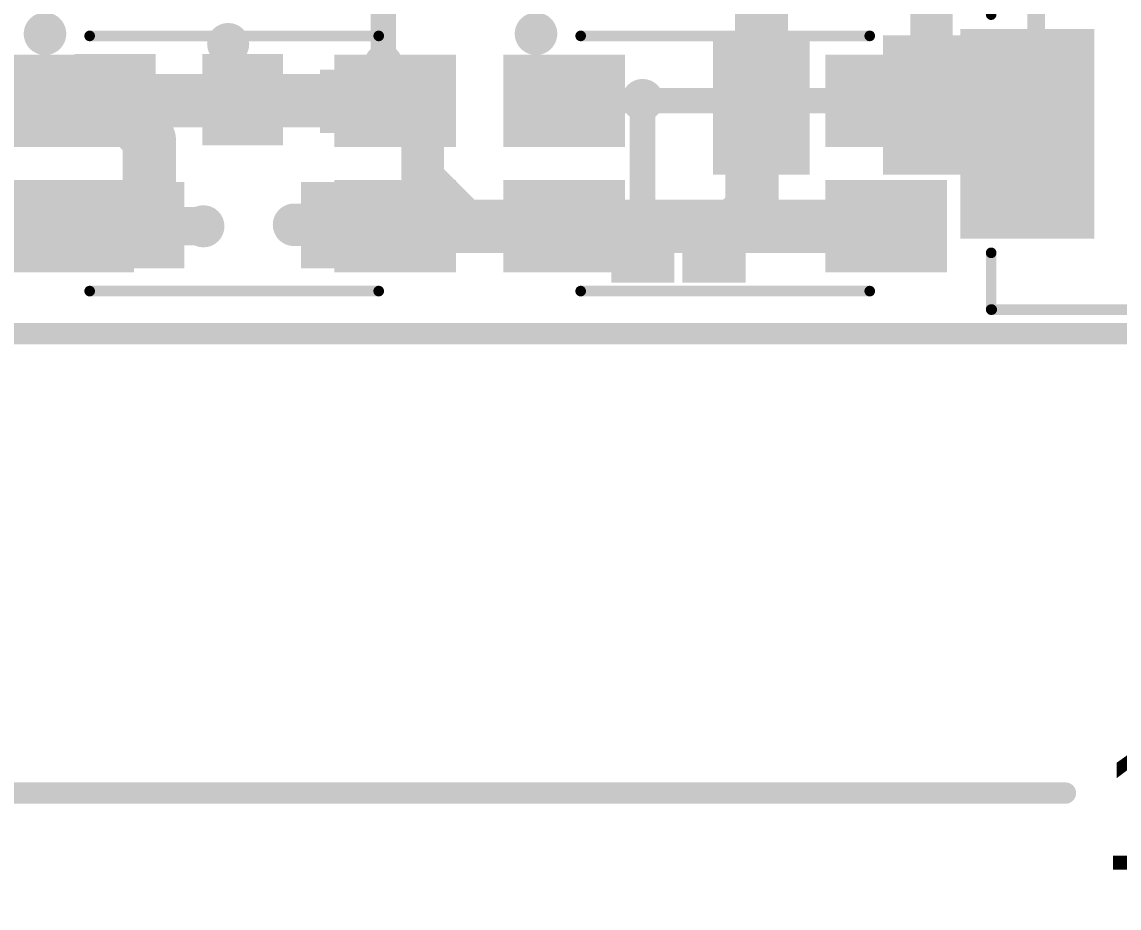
# Model space of a CAD drawing. Header units: millimetres. Extents: x -0.39 to 4.37, y -0.38 to 3.54.
# Drawn here: x 1.289 to 1.805, y -0.377 to 0.039 of the extents above; entities that cross this region are included whole.
import ezdxf

# ---------------------------------------------------------------- set-up
doc = ezdxf.new("R2010")
doc.units = ezdxf.units.MM
doc.header["$MEASUREMENT"] = 0
for name, color, linetype in [('BottomLayer', 5, 'Continuous'), ('BottomPaste', 16, 'Continuous'), ('BottomSolder', 6, 'Continuous'), ('Mechanical1', 6, 'Continuous'), ('Mechanical2', 216, 'Continuous'), ('TopLayer', 1, 'Continuous'), ('TopOverlay', 2, 'Continuous'), ('TopPaste', 8, 'Continuous'), ('TopSolder', 216, 'Continuous'), ('ViaHoleLayer', 16, 'Continuous')]:
    doc.layers.add(name, color=color, linetype=linetype)
doc.styles.add('Arial', font='', dxfattribs={"height": 0.2})
doc.styles.get('Arial').set_extended_font_data('Arial')

# ---------------------------------------------------------------- blocks, each defined once
blk = doc.blocks.new('PSPMAA0412_1R0M_ANP_7')
at = {"layer": 'TopLayer'}
for points in [[(-0.09744095, 0.0452756), (-0.04232285, 0.0452756), (-0.04232285, -0.0452756), (-0.09744095, -0.0452756)], [(0.04232285, 0.0452756), (0.09744095, 0.0452756), (0.09744095, -0.0452756), (0.04232285, -0.0452756)]]:
    blk.add_hatch(color=1, dxfattribs=at).paths.add_polyline_path(points)
at = {"layer": 'TopPaste'}
for points in [[(-0.09744095, 0.0452756), (-0.04232285, 0.0452756), (-0.04232285, -0.0452756), (-0.09744095, -0.0452756)], [(0.04232285, 0.0452756), (0.09744095, 0.0452756), (0.09744095, -0.0452756), (0.04232285, -0.0452756)]]:
    blk.add_hatch(color=8, dxfattribs=at).paths.add_polyline_path(points)
at = {"layer": 'TopSolder'}
for points in [[(-0.10144095, 0.0492756), (-0.03832285, 0.0492756), (-0.03832285, -0.0492756), (-0.10144095, -0.0492756)], [(0.03832285, 0.0492756), (0.10144095, 0.0492756), (0.10144095, -0.0492756), (0.03832285, -0.0492756)]]:
    blk.add_hatch(color=216, dxfattribs=at).paths.add_polyline_path(points)
at = {"layer": 'TopOverlay', "const_width": 0.005}
for points in [[(-0.0868819, 0.0826772), (-0.0868819, 0.056)], [(0, 0.0826772), (-0.0866142, 0.0826772)], [(0.0866142, 0.0826772), (0, 0.0826772)], [(0.0868819, 0.0826772), (0.0868819, 0.056)], [(-0.0868819, -0.056), (-0.0868819, -0.0826772)], [(0.0868819, -0.056), (0.0868819, -0.0826772)], [(0, -0.0826772), (-0.0866142, -0.0826772)], [(0.0866142, -0.0826772), (0, -0.0826772)]]:
    blk.add_lwpolyline(points, dxfattribs=at)
at = {"layer": 'TopOverlay', "const_width": 0.0025}
for points in [[(-0.0881319, 0.0826772, 1), (-0.0856319, 0.0826772, 1)], [(-0.0878642, 0.0826772, 1), (-0.0853642, 0.0826772, 1)], [(-0.00125, 0.0826772, 1), (0.00125, 0.0826772, 1)], [(-0.00125, 0.0826772, 1), (0.00125, 0.0826772, 1)], [(0.0853642, 0.0826772, 1), (0.0878642, 0.0826772, 1)], [(0.0856319, 0.0826772, 1), (0.0881319, 0.0826772, 1)], [(-0.0881319, 0.056, 1), (-0.0856319, 0.056, 1)], [(0.0856319, 0.056, 1), (0.0881319, 0.056, 1)], [(-0.0881319, -0.056, 1), (-0.0856319, -0.056, 1)], [(0.0856319, -0.056, 1), (0.0881319, -0.056, 1)], [(-0.0881319, -0.0826772, 1), (-0.0856319, -0.0826772, 1)], [(-0.0878642, -0.0826772, 1), (-0.0853642, -0.0826772, 1)], [(-0.00125, -0.0826772, 1), (0.00125, -0.0826772, 1)], [(-0.00125, -0.0826772, 1), (0.00125, -0.0826772, 1)], [(0.0853642, -0.0826772, 1), (0.0878642, -0.0826772, 1)], [(0.0856319, -0.0826772, 1), (0.0881319, -0.0826772, 1)]]:
    blk.add_lwpolyline(points, format="xyb", close=True, dxfattribs=at)
blk = doc.blocks.new('TS_1185EC_C_D_B_94')
at = {"layer": 'TopLayer'}
for points in [[(-0.1003937, 0.04724415), (-0.0511811, 0.04724415), (-0.0511811, 0.01181105), (-0.1003937, 0.01181105)], [(0.0511811, 0.04724415), (0.1003937, 0.04724415), (0.1003937, 0.01181105), (0.0511811, 0.01181105)], [(-0.1003937, -0.01181095), (-0.0511811, -0.01181095), (-0.0511811, -0.04724405), (-0.1003937, -0.04724405)], [(0.0511811, -0.01181095), (0.1003937, -0.01181095), (0.1003937, -0.04724405), (0.0511811, -0.04724405)]]:
    blk.add_hatch(color=1, dxfattribs=at).paths.add_polyline_path(points)
at = {"layer": 'TopPaste'}
for points in [[(-0.1003937, 0.04724415), (-0.0511811, 0.04724415), (-0.0511811, 0.01181105), (-0.1003937, 0.01181105)], [(0.0511811, 0.04724415), (0.1003937, 0.04724415), (0.1003937, 0.01181105), (0.0511811, 0.01181105)], [(-0.1003937, -0.01181095), (-0.0511811, -0.01181095), (-0.0511811, -0.04724405), (-0.1003937, -0.04724405)], [(0.0511811, -0.01181095), (0.1003937, -0.01181095), (0.1003937, -0.04724405), (0.0511811, -0.04724405)]]:
    blk.add_hatch(color=8, dxfattribs=at).paths.add_polyline_path(points)
at = {"layer": 'TopSolder'}
for points in [[(-0.1043937, 0.05124415), (-0.0471811, 0.05124415), (-0.0471811, 0.00781105), (-0.1043937, 0.00781105)], [(0.0471811, 0.05124415), (0.1043937, 0.05124415), (0.1043937, 0.00781105), (0.0471811, 0.00781105)], [(-0.1043937, -0.00781095), (-0.0471811, -0.00781095), (-0.0471811, -0.05124405), (-0.1043937, -0.05124405)], [(0.0471811, -0.00781095), (0.1043937, -0.00781095), (0.1043937, -0.05124405), (0.0471811, -0.05124405)]]:
    blk.add_hatch(color=216, dxfattribs=at).paths.add_polyline_path(points)
at = {"layer": 'TopOverlay'}
for points, const_width in [([(-0.084, 0.061, 1), (-0.094, 0.061, 1)], 0.01), ([(-0.0965, 0.061, 1), (-0.0915, 0.061, 1)], 0.005), ([(-0.0865, 0.061, 1), (-0.0815, 0.061, 1)], 0.005), ([(-0.06925, 0.06, 1), (-0.06675, 0.06, 1)], 0.0025), ([(0.06675, 0.06, 1), (0.06925, 0.06, 1)], 0.0025), ([(-0.06925, -0.0599999, 1), (-0.06675, -0.0599999, 1)], 0.0025), ([(0.06675, -0.0599999, 1), (0.06925, -0.0599999, 1)], 0.0025)]:
    blk.add_lwpolyline(points, format="xyb", close=True, dxfattribs=dict(at, const_width=const_width))
at = {"layer": 'TopOverlay', "const_width": 0.005}
for points in [[(-0.068, 0.06), (0.068, 0.06)], [(-0.068, -0.0599999), (0.068, -0.0599999)]]:
    blk.add_lwpolyline(points, dxfattribs=at)
blk = doc.blocks.new('RES0603_B_161')
at = {"layer": 'BottomLayer'}
for points in [[(-0.045, -0.0175), (-0.045, 0.0175), (-0.015, 0.0175), (-0.015, -0.0175)], [(0.015, -0.0175), (0.015, 0.0175), (0.045, 0.0175), (0.045, -0.0175)]]:
    blk.add_hatch(color=5, dxfattribs=at).paths.add_polyline_path(points)
at = {"layer": 'BottomPaste'}
for points in [[(-0.045, -0.0175), (-0.045, 0.0175), (-0.015, 0.0175), (-0.015, -0.0175)], [(0.015, -0.0175), (0.015, 0.0175), (0.045, 0.0175), (0.045, -0.0175)]]:
    blk.add_hatch(color=16, dxfattribs=at).paths.add_polyline_path(points)
at = {"layer": 'BottomSolder'}
for points in [[(-0.049, -0.0215), (-0.049, 0.0215), (-0.011, 0.0215), (-0.011, -0.0215)], [(0.011, -0.0215), (0.011, 0.0215), (0.049, 0.0215), (0.049, -0.0215)]]:
    blk.add_hatch(color=6, dxfattribs=at).paths.add_polyline_path(points)
blk = doc.blocks.new('RES0603_B_162')
at = {"layer": 'BottomLayer'}
for points in [[(-0.045, -0.0175), (-0.045, 0.0175), (-0.015, 0.0175), (-0.015, -0.0175)], [(0.015, -0.0175), (0.015, 0.0175), (0.045, 0.0175), (0.045, -0.0175)]]:
    blk.add_hatch(color=5, dxfattribs=at).paths.add_polyline_path(points)
at = {"layer": 'BottomPaste'}
for points in [[(-0.045, -0.0175), (-0.045, 0.0175), (-0.015, 0.0175), (-0.015, -0.0175)], [(0.015, -0.0175), (0.015, 0.0175), (0.045, 0.0175), (0.045, -0.0175)]]:
    blk.add_hatch(color=16, dxfattribs=at).paths.add_polyline_path(points)
at = {"layer": 'BottomSolder'}
for points in [[(-0.049, -0.0215), (-0.049, 0.0215), (-0.011, 0.0215), (-0.011, -0.0215)], [(0.011, -0.0215), (0.011, 0.0215), (0.049, 0.0215), (0.049, -0.0215)]]:
    blk.add_hatch(color=6, dxfattribs=at).paths.add_polyline_path(points)
blk = doc.blocks.new('DFN1006_2L_B_267')
at = {"layer": 'BottomLayer'}
for points in [[(-0.02755905, 0.01299215), (-0.00590555, 0.01299215), (-0.00590555, -0.01299215), (-0.02755905, -0.01299215)], [(0.00590555, 0.01299215), (0.02755905, 0.01299215), (0.02755905, -0.01299215), (0.00590555, -0.01299215)]]:
    blk.add_hatch(color=5, dxfattribs=at).paths.add_polyline_path(points)
at = {"layer": 'BottomPaste'}
for points in [[(-0.02755905, 0.01299215), (-0.00590555, 0.01299215), (-0.00590555, -0.01299215), (-0.02755905, -0.01299215)], [(0.00590555, 0.01299215), (0.02755905, 0.01299215), (0.02755905, -0.01299215), (0.00590555, -0.01299215)]]:
    blk.add_hatch(color=16, dxfattribs=at).paths.add_polyline_path(points)
at = {"layer": 'BottomSolder'}
for points in [[(-0.03155905, 0.01699215), (-0.00190555, 0.01699215), (-0.00190555, -0.01699215), (-0.03155905, -0.01699215)], [(0.00190555, 0.01699215), (0.03155905, 0.01699215), (0.03155905, -0.01699215), (0.00190555, -0.01699215)]]:
    blk.add_hatch(color=6, dxfattribs=at).paths.add_polyline_path(points)
blk = doc.blocks.new('TS_1185EC_C_D_B_373')
at = {"layer": 'TopLayer'}
for points in [[(-0.1003929, 0.04724505), (-0.0511803, 0.04724505), (-0.0511803, 0.01181195), (-0.1003929, 0.01181195)], [(0.0511811, 0.04724505), (0.1003937, 0.04724505), (0.1003937, 0.01181195), (0.0511811, 0.01181195)], [(-0.1003929, -0.01181095), (-0.0511803, -0.01181095), (-0.0511803, -0.04724405), (-0.1003929, -0.04724405)], [(0.0511811, -0.01181095), (0.1003937, -0.01181095), (0.1003937, -0.04724405), (0.0511811, -0.04724405)]]:
    blk.add_hatch(color=1, dxfattribs=at).paths.add_polyline_path(points)
at = {"layer": 'TopPaste'}
for points in [[(-0.1003929, 0.04724505), (-0.0511803, 0.04724505), (-0.0511803, 0.01181195), (-0.1003929, 0.01181195)], [(0.0511811, 0.04724505), (0.1003937, 0.04724505), (0.1003937, 0.01181195), (0.0511811, 0.01181195)], [(-0.1003929, -0.01181095), (-0.0511803, -0.01181095), (-0.0511803, -0.04724405), (-0.1003929, -0.04724405)], [(0.0511811, -0.01181095), (0.1003937, -0.01181095), (0.1003937, -0.04724405), (0.0511811, -0.04724405)]]:
    blk.add_hatch(color=8, dxfattribs=at).paths.add_polyline_path(points)
at = {"layer": 'TopSolder'}
for points in [[(-0.1043929, 0.05124505), (-0.0471803, 0.05124505), (-0.0471803, 0.00781195), (-0.1043929, 0.00781195)], [(0.0471811, 0.05124505), (0.1043937, 0.05124505), (0.1043937, 0.00781195), (0.0471811, 0.00781195)], [(-0.1043929, -0.00781095), (-0.0471803, -0.00781095), (-0.0471803, -0.05124405), (-0.1043929, -0.05124405)], [(0.0471811, -0.00781095), (0.1043937, -0.00781095), (0.1043937, -0.05124405), (0.0471811, -0.05124405)]]:
    blk.add_hatch(color=216, dxfattribs=at).paths.add_polyline_path(points)
at = {"layer": 'TopOverlay'}
for points, const_width in [([(-0.084, 0.061, 1), (-0.094, 0.061, 1)], 0.01), ([(-0.0965, 0.061, 1), (-0.0915, 0.061, 1)], 0.005), ([(-0.0865, 0.061, 1), (-0.0815, 0.061, 1)], 0.005), ([(-0.0692506, 0.0600005, 1), (-0.0667506, 0.0600005, 1)], 0.0025), ([(0.0667494, 0.0600005, 1), (0.0692494, 0.0600005, 1)], 0.0025), ([(-0.0692506, -0.0599995, 1), (-0.0667506, -0.0599995, 1)], 0.0025), ([(0.0667494, -0.0599995, 1), (0.0692494, -0.0599995, 1)], 0.0025)]:
    blk.add_lwpolyline(points, format="xyb", close=True, dxfattribs=dict(at, const_width=const_width))
at = {"layer": 'TopOverlay', "const_width": 0.005}
for points in [[(-0.0680006, 0.0600005), (0.0679994, 0.0600005)], [(-0.0680006, -0.0599995), (0.0679994, -0.0599995)]]:
    blk.add_lwpolyline(points, dxfattribs=at)
blk = doc.blocks.new('SOD_323_B_426')
at = {"layer": 'BottomLayer'}
for points in [[(-0.05629915, 0.0163386), (-0.03149605, 0.0163386), (-0.03149605, -0.0163386), (-0.05629915, -0.0163386)], [(0.03149615, 0.0163386), (0.05629925, 0.0163386), (0.05629925, -0.0163386), (0.03149615, -0.0163386)]]:
    blk.add_hatch(color=5, dxfattribs=at).paths.add_polyline_path(points)
at = {"layer": 'BottomPaste'}
for points in [[(-0.05629915, 0.0163386), (-0.03149605, 0.0163386), (-0.03149605, -0.0163386), (-0.05629915, -0.0163386)], [(0.03149615, 0.0163386), (0.05629925, 0.0163386), (0.05629925, -0.0163386), (0.03149615, -0.0163386)]]:
    blk.add_hatch(color=16, dxfattribs=at).paths.add_polyline_path(points)
at = {"layer": 'BottomSolder'}
for points in [[(-0.06029915, 0.0203386), (-0.02749605, 0.0203386), (-0.02749605, -0.0203386), (-0.06029915, -0.0203386)], [(0.02749615, 0.0203386), (0.06029925, 0.0203386), (0.06029925, -0.0203386), (0.02749615, -0.0203386)]]:
    blk.add_hatch(color=6, dxfattribs=at).paths.add_polyline_path(points)
blk = doc.blocks.new('CAP0805_B_543')
at = {"layer": 'BottomLayer'}
for points in [[(-0.06, 0.03), (-0.02, 0.03), (-0.02, -0.03), (-0.06, -0.03)], [(0.02, 0.03), (0.06, 0.03), (0.06, -0.03), (0.02, -0.03)]]:
    blk.add_hatch(color=5, dxfattribs=at).paths.add_polyline_path(points)
at = {"layer": 'BottomPaste'}
for points in [[(-0.06, 0.03), (-0.02, 0.03), (-0.02, -0.03), (-0.06, -0.03)], [(0.02, 0.03), (0.06, 0.03), (0.06, -0.03), (0.02, -0.03)]]:
    blk.add_hatch(color=16, dxfattribs=at).paths.add_polyline_path(points)
at = {"layer": 'BottomSolder'}
for points in [[(-0.0627559, 0.0327559), (-0.0172441, 0.0327559), (-0.0172441, -0.0327559), (-0.0627559, -0.0327559)], [(0.0172441, 0.0327559), (0.0627559, 0.0327559), (0.0627559, -0.0327559), (0.0172441, -0.0327559)]]:
    blk.add_hatch(color=6, dxfattribs=at).paths.add_polyline_path(points)
blk = doc.blocks.new('C___0402_B_544')
at = {"layer": 'BottomLayer'}
for points in [[(-0.009499999999999996, 0.0125), (-0.009500000000000003, -0.0125), (-0.0275, -0.0125), (-0.0275, 0.0125)], [(0.0275, 0.0125), (0.0275, -0.0125), (0.009499999999999996, -0.0125), (0.009500000000000003, 0.0125)]]:
    blk.add_hatch(color=5, dxfattribs=at).paths.add_polyline_path(points)
at = {"layer": 'BottomPaste'}
for points in [[(-0.009499999999999996, 0.0125), (-0.009500000000000003, -0.0125), (-0.0275, -0.0125), (-0.0275, 0.0125)], [(0.0275, 0.0125), (0.0275, -0.0125), (0.009499999999999996, -0.0125), (0.009500000000000003, 0.0125)]]:
    blk.add_hatch(color=16, dxfattribs=at).paths.add_polyline_path(points)
at = {"layer": 'BottomSolder'}
for points in [[(-0.007137799999999997, 0.0148622), (-0.007137800000000003, -0.0148622), (-0.0298622, -0.0148622), (-0.0298622, 0.0148622)], [(0.0298622, 0.0148622), (0.0298622, -0.0148622), (0.007137799999999997, -0.0148622), (0.007137800000000003, 0.0148622)]]:
    blk.add_hatch(color=6, dxfattribs=at).paths.add_polyline_path(points)

msp = doc.modelspace()

# ---------------------------------------------------------------- hatches: boundary and pattern name
at = {"layer": 'BottomLayer'}
h = msp.add_hatch(color=5, dxfattribs=at)
edge = h.paths.add_edge_path()
edge.add_arc((1.386, 0.029), 0.0059055, 0, 360)
h = msp.add_hatch(color=5, dxfattribs=at)
edge = h.paths.add_edge_path()
edge.add_arc((1.459, 0.02), 0.0049212, 0, 360)
h = msp.add_hatch(color=5, dxfattribs=at)
edge = h.paths.add_edge_path()
edge.add_arc((1.3328225, 0.0023507), 0.0059055, 0, 360)
h = msp.add_hatch(color=5, dxfattribs=at)
edge = h.paths.add_edge_path()
edge.add_arc((1.5809564, 0.0026883), 0.0059055, 0, 360)
h = msp.add_hatch(color=5, dxfattribs=at)
edge = h.paths.add_edge_path()
edge.add_arc((1.37435, -0.0567053), 0.0059055, 0, 360)
h = msp.add_hatch(color=5, dxfattribs=at)
edge = h.paths.add_edge_path()
edge.add_arc((1.417, -0.056), 0.0059055, 0, 360)
h = msp.add_hatch(color=5, dxfattribs=at)
edge = h.paths.add_edge_path()
edge.add_arc((1.500322, -0.0567052), 0.0059055, 0, 360)
at = {"layer": 'BottomSolder'}
h = msp.add_hatch(color=6, dxfattribs=at)
edge = h.paths.add_edge_path()
edge.add_arc((1.386, 0.029), 0.0099055, 0, 360)
h = msp.add_hatch(color=6, dxfattribs=at)
edge = h.paths.add_edge_path()
edge.add_arc((1.459, 0.02), 0.0089212, 0, 360)
h = msp.add_hatch(color=6, dxfattribs=at)
edge = h.paths.add_edge_path()
edge.add_arc((1.3328225, 0.0023507), 0.0099055, 0, 360)
h = msp.add_hatch(color=6, dxfattribs=at)
edge = h.paths.add_edge_path()
edge.add_arc((1.5809564, 0.0026883), 0.0099055, 0, 360)
h = msp.add_hatch(color=6, dxfattribs=at)
edge = h.paths.add_edge_path()
edge.add_arc((1.417, -0.056), 0.0099055, 0, 360)
h = msp.add_hatch(color=6, dxfattribs=at)
edge = h.paths.add_edge_path()
edge.add_arc((1.37435, -0.0567053), 0.0099055, 0, 360)
h = msp.add_hatch(color=6, dxfattribs=at)
edge = h.paths.add_edge_path()
edge.add_arc((1.500322, -0.0567052), 0.0099055, 0, 360)
at = {"layer": 'TopLayer'}
msp.add_hatch(color=1, dxfattribs=at).paths.add_polyline_path([(1.7702265, -0.0118118), (1.7702265, 0.2231882), (1.7620001, 0.2231882), (1.7620001, -0.0118118)])
h = msp.add_hatch(color=1, dxfattribs=at)
edge = h.paths.add_edge_path()
edge.add_arc((1.386, 0.029), 0.0059055, 0, 360)
h = msp.add_hatch(color=1, dxfattribs=at)
edge = h.paths.add_edge_path()
edge.add_arc((1.459, 0.02), 0.0049212, 0, 360)
h = msp.add_hatch(color=1, dxfattribs=at)
edge = h.paths.add_edge_path()
edge.add_arc((1.3328225, 0.0023507), 0.0059055, 0, 360)
h = msp.add_hatch(color=1, dxfattribs=at)
edge = h.paths.add_edge_path()
edge.add_arc((1.5809564, 0.0026883), 0.0059055, 0, 360)
h = msp.add_hatch(color=1, dxfattribs=at)
edge = h.paths.add_edge_path()
edge.add_arc((1.37435, -0.0567053), 0.0059055, 0, 360)
h = msp.add_hatch(color=1, dxfattribs=at)
edge = h.paths.add_edge_path()
edge.add_arc((1.417, -0.056), 0.0059055, 0, 360)
h = msp.add_hatch(color=1, dxfattribs=at)
edge = h.paths.add_edge_path()
edge.add_arc((1.500322, -0.0567052), 0.0059055, 0, 360)
at = {"layer": 'TopSolder'}
h = msp.add_hatch(color=216, dxfattribs=at)
edge = h.paths.add_edge_path()
edge.add_arc((1.386, 0.029), 0.0099055, 0, 360)
h = msp.add_hatch(color=216, dxfattribs=at)
edge = h.paths.add_edge_path()
edge.add_arc((1.459, 0.02), 0.0089212, 0, 360)
h = msp.add_hatch(color=216, dxfattribs=at)
edge = h.paths.add_edge_path()
edge.add_arc((1.3328225, 0.0023507), 0.0099055, 0, 360)
h = msp.add_hatch(color=216, dxfattribs=at)
edge = h.paths.add_edge_path()
edge.add_arc((1.5809564, 0.0026883), 0.0099055, 0, 360)
h = msp.add_hatch(color=216, dxfattribs=at)
edge = h.paths.add_edge_path()
edge.add_arc((1.417, -0.056), 0.0099055, 0, 360)
h = msp.add_hatch(color=216, dxfattribs=at)
edge = h.paths.add_edge_path()
edge.add_arc((1.37435, -0.0567053), 0.0099055, 0, 360)
h = msp.add_hatch(color=216, dxfattribs=at)
edge = h.paths.add_edge_path()
edge.add_arc((1.500322, -0.0567052), 0.0099055, 0, 360)
at = {"layer": 'ViaHoleLayer'}
h = msp.add_hatch(color=16, dxfattribs=at)
edge = h.paths.add_edge_path()
edge.add_arc((1.386, 0.029), 0.003937, 0, 360)
h = msp.add_hatch(color=16, dxfattribs=at)
edge = h.paths.add_edge_path()
edge.add_arc((1.459, 0.02), 0.003937, 0, 360)
h = msp.add_hatch(color=16, dxfattribs=at)
edge = h.paths.add_edge_path()
edge.add_arc((1.3328225, 0.0023507), 0.003937, 0, 360)
h = msp.add_hatch(color=16, dxfattribs=at)
edge = h.paths.add_edge_path()
edge.add_arc((1.5809564, 0.0026883), 0.003937, 0, 360)
h = msp.add_hatch(color=16, dxfattribs=at)
edge = h.paths.add_edge_path()
edge.add_arc((1.37435, -0.0567053), 0.003937, 0, 360)
h = msp.add_hatch(color=16, dxfattribs=at)
edge = h.paths.add_edge_path()
edge.add_arc((1.417, -0.056), 0.003937, 0, 360)
h = msp.add_hatch(color=16, dxfattribs=at)
edge = h.paths.add_edge_path()
edge.add_arc((1.500322, -0.0567052), 0.003937, 0, 360)

# ---------------------------------------------------------------- linework, layer by layer
at = {"layer": 'BottomLayer'}
for points, const_width in [([(1.6368685, 0.0003302), (1.6368685, 0.0783302)], 0.025), ([(1.7168685, 0.0003302), (1.7168685, 0.0783302)], 0.02), ([(1.459, 0.02), (1.459, 0.0539124)], 0.012), ([(1.386, 0.0096447), (1.386, 0.029)], 0.012), ([(1.386, 0.0096447), (1.3928225, 0.0028222)], 0.012), ([(1.3328225, 0.0023507), (1.3328225, 0.0028222)], 0.025), ([(1.3328225, 0.0003222), (1.3328225, 0.0023507)], 0.025), ([(1.3328225, 0.0003222), (1.3489249, -0.0157802)], 0.025), ([(1.3928225, 0.0028222), (1.432, 0.0028222)], 0.02), ([(1.4775, -0.0338832), (1.4775, 0.002)], 0.02), ([(1.6324492, -0.0040891), (1.6368685, 0.0003302)], 0.025), ([(1.5809564, -0.066044), (1.5809564, 0.0026883)], 0.012), ([(1.6324492, -0.0482834), (1.6324492, -0.0040891)], 0.025), ([(1.3489249, -0.0561778), (1.3489249, -0.0157802)], 0.025), ([(1.4775, -0.0338832), (1.500322, -0.0567052)], 0.02), ([(1.616228, -0.0645046), (1.6324492, -0.0482834)], 0.025), ([(1.417, -0.056), (1.4365424, -0.056)], 0.02), ([(1.4365424, -0.056), (1.4367202, -0.0561778)], 0.02), ([(1.6145548, -0.0661778), (1.6157357, -0.0661778)], 0.025), ([(1.6157357, -0.0661778), (1.616228, -0.0656855)], 0.025), ([(1.616228, -0.0656855), (1.616228, -0.0645046)], 0.025), ([(1.5809564, -0.066044), (1.5810902, -0.0661778)], 0.012)]:
    msp.add_lwpolyline(points, dxfattribs=dict(at, const_width=const_width))
for points, const_width in [([(1.383, 0.029, 1), (1.389, 0.029, 1)], 0.006), ([(1.456, 0.02, 1), (1.462, 0.02, 1)], 0.006), ([(1.383, 0.0096447, 1), (1.389, 0.0096447, 1)], 0.006), ([(1.383, 0.0096447, 1), (1.389, 0.0096447, 1)], 0.006), ([(1.3265725, 0.0028222, 1), (1.3390725, 0.0028222, 1)], 0.0125), ([(1.3265725, 0.0023507, 1), (1.3390725, 0.0023507, 1)], 0.0125), ([(1.3265725, 0.0023507, 1), (1.3390725, 0.0023507, 1)], 0.0125), ([(1.3265725, 0.0003222, 1), (1.3390725, 0.0003222, 1)], 0.0125), ([(1.3265725, 0.0003222, 1), (1.3390725, 0.0003222, 1)], 0.0125), ([(1.3878225, 0.0028222, 1), (1.3978225, 0.0028222, 1)], 0.01), ([(1.427, 0.0028222, 1), (1.437, 0.0028222, 1)], 0.01), ([(1.4725, 0.002, 1), (1.4825, 0.002, 1)], 0.01), ([(1.6306185, 0.0003302, 1), (1.6431185, 0.0003302, 1)], 0.0125), ([(1.6306185, 0.0003302, 1), (1.6431185, 0.0003302, 1)], 0.0125), ([(1.7118685, 0.0003302, 1), (1.7218685, 0.0003302, 1)], 0.01), ([(1.3898225, 0.0028222, 1), (1.3958225, 0.0028222, 1)], 0.006), ([(1.5779564, 0.0026883, 1), (1.5839564, 0.0026883, 1)], 0.006), ([(1.6261992, -0.0040891, 1), (1.6386992, -0.0040891, 1)], 0.0125), ([(1.6261992, -0.0040891, 1), (1.6386992, -0.0040891, 1)], 0.0125), ([(1.3426749, -0.0157802, 1), (1.3551749, -0.0157802, 1)], 0.0125), ([(1.3426749, -0.0157802, 1), (1.3551749, -0.0157802, 1)], 0.0125), ([(1.4725, -0.0338832, 1), (1.4825, -0.0338832, 1)], 0.01), ([(1.4725, -0.0338832, 1), (1.4825, -0.0338832, 1)], 0.01), ([(1.6261992, -0.0482834, 1), (1.6386992, -0.0482834, 1)], 0.0125), ([(1.6261992, -0.0482834, 1), (1.6386992, -0.0482834, 1)], 0.0125), ([(1.3426749, -0.0561778, 1), (1.3551749, -0.0561778, 1)], 0.0125), ([(1.412, -0.056, 1), (1.422, -0.056, 1)], 0.01), ([(1.4315424, -0.056, 1), (1.4415424, -0.056, 1)], 0.01), ([(1.4315424, -0.056, 1), (1.4415424, -0.056, 1)], 0.01), ([(1.4317202, -0.0561778, 1), (1.4417202, -0.0561778, 1)], 0.01), ([(1.495322, -0.0567052, 1), (1.505322, -0.0567052, 1)], 0.01), ([(1.6083048, -0.0661778, 1), (1.6208048, -0.0661778, 1)], 0.0125), ([(1.6094857, -0.0661778, 1), (1.6219857, -0.0661778, 1)], 0.0125), ([(1.6094857, -0.0661778, 1), (1.6219857, -0.0661778, 1)], 0.0125), ([(1.609978, -0.0645046, 1), (1.622478, -0.0645046, 1)], 0.0125), ([(1.609978, -0.0645046, 1), (1.622478, -0.0645046, 1)], 0.0125), ([(1.609978, -0.0656855, 1), (1.622478, -0.0656855, 1)], 0.0125), ([(1.609978, -0.0656855, 1), (1.622478, -0.0656855, 1)], 0.0125), ([(1.5779564, -0.066044, 1), (1.5839564, -0.066044, 1)], 0.006), ([(1.5779564, -0.066044, 1), (1.5839564, -0.066044, 1)], 0.006), ([(1.5780902, -0.0661778, 1), (1.5840902, -0.0661778, 1)], 0.006)]:
    msp.add_lwpolyline(points, format="xyb", close=True, dxfattribs=dict(at, const_width=const_width))
at = {"layer": 'Mechanical1', "const_width": 0.01}
msp.add_lwpolyline([(-0.1071779, -0.3231778), (1.7799145, -0.3231778)], dxfattribs=at)
at = {"layer": 'Mechanical1', "const_width": 0.005}
msp.add_lwpolyline([(1.7774145, -0.3231778, 1), (1.7824145, -0.3231778, 1)], format="xyb", close=True, dxfattribs=at)
at = {"layer": 'Mechanical2', "const_width": 0.01}
msp.add_lwpolyline([(-0.1071775, -0.1071778), (3.6995724, -0.1071778)], dxfattribs=at)
at = {"layer": 'TopLayer'}
for points, const_width in [([(1.3130348, 0.0023507), (1.3328225, 0.0023507)], 0.025), ([(1.3328225, 0.0023507), (1.4646088, 0.0023507)], 0.025), ([(1.5440351, 0.00235), (1.5483734, 0.0066883)], 0.012), ([(1.5440351, 0.00235), (1.6956099, 0.00235)], 0.012), ([(1.4646088, -0.0567053), (1.5043219, -0.0567053)], 0.025), ([(1.5043219, -0.0567053), (1.504322, -0.0567052)], 0.025), ([(1.504322, -0.0567052), (1.544035, -0.0567052)], 0.025), ([(1.544035, -0.0567052), (1.5440351, -0.0567051)], 0.025), ([(1.5440351, -0.0567051), (1.6956099, -0.0567051)], 0.025), ([(1.3130348, -0.0567053), (1.37435, -0.0567053)], 0.018)]:
    msp.add_lwpolyline(points, dxfattribs=dict(at, const_width=const_width))
for points, const_width in [([(1.3067848, 0.0023507, 1), (1.3192848, 0.0023507, 1)], 0.0125), ([(1.3265725, 0.0023507, 1), (1.3390725, 0.0023507, 1)], 0.0125), ([(1.3265725, 0.0023507, 1), (1.3390725, 0.0023507, 1)], 0.0125), ([(1.4583588, 0.0023507, 1), (1.4708588, 0.0023507, 1)], 0.0125), ([(1.5453734, 0.0066883, 1), (1.5513734, 0.0066883, 1)], 0.006), ([(1.5410351, 0.00235, 1), (1.5470351, 0.00235, 1)], 0.006), ([(1.5410351, 0.00235, 1), (1.5470351, 0.00235, 1)], 0.006), ([(1.6926099, 0.00235, 1), (1.6986099, 0.00235, 1)], 0.006), ([(1.4583588, -0.0567053, 1), (1.4708588, -0.0567053, 1)], 0.0125), ([(1.4980719, -0.0567053, 1), (1.5105719, -0.0567053, 1)], 0.0125), ([(1.4980719, -0.0567053, 1), (1.5105719, -0.0567053, 1)], 0.0125), ([(1.498072, -0.0567052, 1), (1.510572, -0.0567052, 1)], 0.0125), ([(1.498072, -0.0567052, 1), (1.510572, -0.0567052, 1)], 0.0125), ([(1.537785, -0.0567052, 1), (1.550285, -0.0567052, 1)], 0.0125), ([(1.537785, -0.0567052, 1), (1.550285, -0.0567052, 1)], 0.0125), ([(1.5377851, -0.0567051, 1), (1.5502851, -0.0567051, 1)], 0.0125), ([(1.5377851, -0.0567051, 1), (1.5502851, -0.0567051, 1)], 0.0125), ([(1.6893599, -0.0567051, 1), (1.7018599, -0.0567051, 1)], 0.0125), ([(1.3085348, -0.0567053, 1), (1.3175348, -0.0567053, 1)], 0.009), ([(1.36985, -0.0567053, 1), (1.37885, -0.0567053, 1)], 0.009)]:
    msp.add_lwpolyline(points, format="xyb", close=True, dxfattribs=dict(at, const_width=const_width))

# ---------------------------------------------------------------- block references
for name, p, rotation in [('PSPMAA0412_1R0M_ANP_7', (1.831822, -0.013178), 180), ('CAP0805_B_543', (1.6768685, 0.0003302), 180), ('RES0603_B_161', (1.2748225, -0.0281778), 270), ('RES0603_B_162', (1.3628225, 0.0028222), 180), ('DFN1006_2L_B_267', (1.5978225, -0.0661778), 180)]:
    msp.add_blockref(name, p, dxfattribs=dict(rotation=rotation))
for name, p in [('TS_1185EC_C_D_B_373', (1.3888214, -0.0271778)), ('TS_1185EC_C_D_B_94', (1.6198225, -0.0271776)), ('C___0402_B_544', (1.459, 0.002)), ('SOD_323_B_426', (1.3928225, -0.0561778))]:
    msp.add_blockref(name, p)

# ---------------------------------------------------------------- texts
at = {"layer": 'Mechanical1', "style": 'Arial'}
msp.add_text('111.96 (mm)', height=0.06, dxfattribs=at).set_placement((1.7959145, -0.3591681))

doc.saveas('drawing.dxf')
